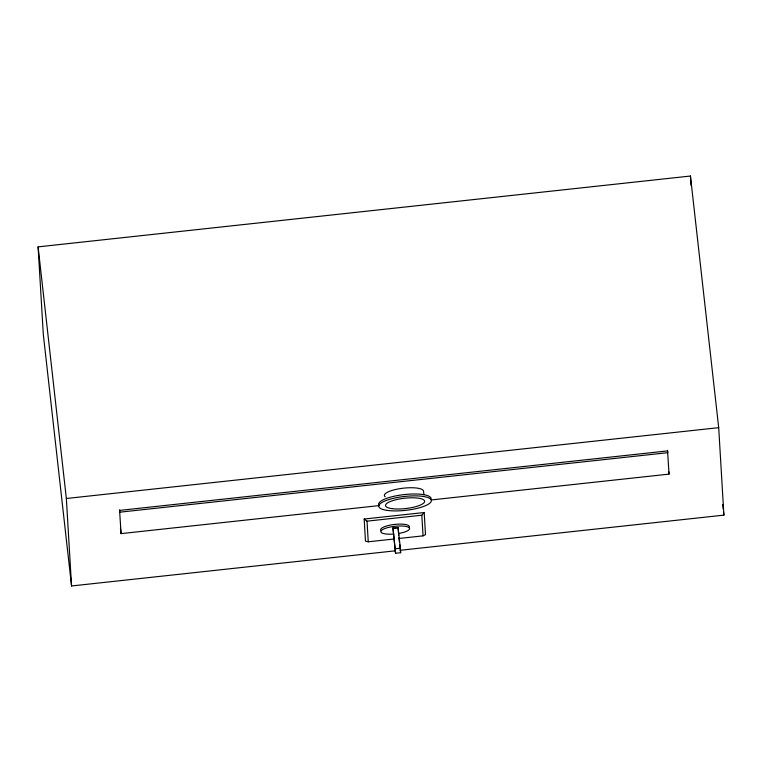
<?xml version="1.0" encoding="UTF-8"?>
<svg xmlns="http://www.w3.org/2000/svg" width="762" height="762" viewBox="0 0 762 762"><rect width="100%" height="100%" fill="white"/><g stroke="black" fill="none" stroke-linecap="round" stroke-linejoin="round"><path stroke-width="1.14" d="M393.897 539.02L368.246 541.801L365.484 541.163L364.169 519.036L367.027 521.16L421.824 515.207L424.186 512.521L425.501 534.638L423.043 535.857L398.564 538.515M395.364 550.812L71.552 585.968L43.301 334.337L38.1 246.869L690.448 176.032L718.699 427.663L723.9 515.131L400.088 550.297M71.552 585.968L66.351 498.5L718.699 427.663M120.463 528.314L121.063 533.619L379.076 505.606M431.149 499.948L669.036 474.116L667.56 450.904L119.586 510.407L121.063 533.619M364.169 519.036L424.186 512.521M392.963 528.037L398.04 527.485L400.374 548.24L400.631 552.698L395.564 553.25L392.963 528.037L395.564 553.25M394.545 528.276L396.507 528.066M395.297 548.792L400.374 548.24M722.709 504.501L723.233 509.226M723.5 511.588L723.9 515.131M667.502 450.323L667.769 452.685L119.786 512.188L119.529 509.826M668.769 471.764L669.036 474.116M423.901 494.633L423.51 491.128A19.688 5.191 -6.4 0 0 400.783 488.509A19.688 5.191 -6.4 0 0 385.21 496.795M398.688 535.4L398.04 527.485M398.955 537.705L399.469 542.315M399.726 544.63L400.631 552.698M38.1 246.869L66.351 498.5M690.448 176.032L691.01 185.49M421.824 515.207L423.043 535.857M367.027 521.16L368.246 541.801M393.763 534.057A14.44 3.8 -6.4 0 1 382.591 529.6A14.44 3.8 -6.4 0 1 406.356 526.513A14.44 3.8 -6.4 0 1 399.336 533.333M381.257 530.743A14.44 3.8 -6.4 0 1 394.602 524.427A14.44 3.8 -6.4 0 1 408.975 527.637M378.609 504.473A26.422 6.963 -6.4 0 1 404.041 494.595A26.422 6.963 -6.4 0 1 431.121 498.548M391.678 508.597A19.688 5.191 -6.4 0 0 424.129 502.596A19.688 5.191 -6.4 0 0 399.421 498.986A19.688 5.191 -6.4 0 0 391.678 508.597M387.086 510.378A26.422 6.963 -6.4 0 0 430.654 502.329A26.422 6.963 -6.4 0 0 397.488 497.481A26.422 6.963 -6.4 0 0 387.086 510.378"/></g></svg>
